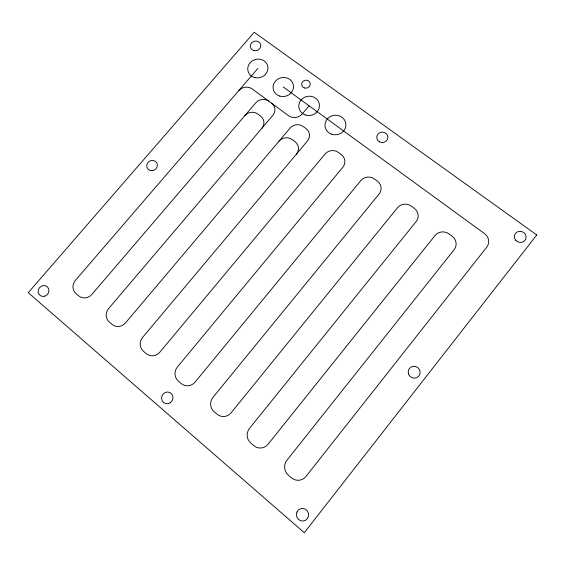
<?xml version="1.0" encoding="UTF-8"?>
<svg xmlns="http://www.w3.org/2000/svg" width="565" height="565" viewBox="0 0 565 565"><rect width="100%" height="100%" fill="white"/><g stroke="black" fill="none" stroke-linecap="round" stroke-linejoin="round"><path stroke-width="0.85" d="M309.112 105.825L302.247 113.953A9.782 9.104 -12.9 0 1 288.503 115.67L252.223 88.945A9.683 8.948 -18 0 0 238.713 90.668M257.831 68.464L75.42 280.353A9.697 9.04 -47.6 0 0 75.964 293.56L78.669 295.876A9.704 9.054 -47.8 0 0 91.911 294.386L255.825 102.788A9.273 8.616 -16.5 0 1 268.785 101.149M283.256 86.989L484.608 233.677A10.099 9.527 17.5 0 1 486.783 247.131L305.969 476.457A10.636 10.262 82.1 0 1 291.491 477.856L288.362 475.179A10.622 10.255 82.9 0 1 286.907 460.242L454.175 249.645A10.015 9.52 15.2 0 0 452.134 236.219L448.991 233.903A10.001 9.513 14.5 0 0 435.064 235.499L268.085 444.231A10.41 10.106 -86.3 0 1 253.826 445.644L250.775 443.038A10.396 10.092 -85.2 0 1 249.49 428.411L416.186 221.515A9.824 9.365 7.3 0 0 414.315 208.358L411.249 206.098A9.81 9.351 6.6 0 0 397.527 207.701L231.12 412.789A10.227 9.916 -72.9 0 1 217.08 414.23L214.1 411.68A10.212 9.902 -71.8 0 1 212.977 397.357L379.087 194.049A9.669 9.188 -0.5 0 0 377.385 181.146L374.383 178.943A9.654 9.174 -1.1 0 0 360.865 180.553L195.059 382.117A10.071 9.704 -62.1 0 1 181.224 383.564L178.314 381.078A10.057 9.69 -61.4 0 1 177.346 367.052L342.849 167.219A9.52 9.005 -7.1 0 0 341.302 154.57L338.371 152.416A9.513 8.991 -7.6 0 0 325.045 154.033L159.853 352.172A9.937 9.492 -55.2 0 1 146.222 353.641L143.383 351.211A9.93 9.471 -54.7 0 1 142.564 337.467L307.445 141.003A9.4 8.821 -12.3 0 0 306.039 128.594L303.179 126.489A9.386 8.807 -12.7 0 0 290.043 128.121L125.479 322.933A9.817 9.273 -50.7 0 1 112.047 324.416L109.278 322.05A9.81 9.252 -50.4 0 1 108.6 308.575L272.839 115.38A9.28 8.63 -16.2 0 0 271.581 103.204M244.829 115.641A9.294 8.659 -18.1 0 1 257.81 114.01L260.599 116.086A9.301 8.68 -17.8 0 1 261.821 128.34M279.004 141.186A9.407 8.856 -14.3 0 1 292.169 139.562L295.022 141.688A9.414 8.871 -13.9 0 1 296.385 154.174M536.75 234.976L304.288 532.703L28.25 292.698L254.208 32.297L536.75 234.976M151.886 170.708A5.438 5.057 -31 0 0 156.759 162.819A5.438 5.057 -31 0 0 147.507 163.116A5.438 5.057 -31 0 0 151.886 170.708M408.488 373.959A6.067 5.876 40.9 0 0 418.651 376.304A6.067 5.876 40.9 0 0 415.339 366.424A6.067 5.876 40.9 0 0 408.488 373.959M296.95 512.052A6.363 6.06 80.7 0 0 303.123 521.057A6.363 6.06 80.7 0 0 307.402 511.078A6.363 6.06 80.7 0 0 296.95 512.052M44.741 296.194A5.664 5.219 -48.9 0 0 47.509 286.942A5.664 5.219 -48.9 0 0 38.371 289.781A5.664 5.219 -48.9 0 0 44.741 296.194M170.242 402.824A5.933 5.671 -65.2 0 0 170.037 392.64A5.933 5.671 -65.2 0 0 161.562 398.212A5.933 5.671 -65.2 0 0 170.242 402.824M515.76 240.323A5.954 5.551 19.6 0 0 525.817 238.939A5.954 5.551 19.6 0 0 519.136 231.318A5.954 5.551 19.6 0 0 515.76 240.323M254.073 50.624A5.311 4.838 -16.1 0 0 260.698 44.515A5.311 4.838 -16.1 0 0 251.941 42.53A5.311 4.838 -16.1 0 0 254.073 50.624M379.461 141.829A5.572 5.212 -1.8 0 0 387.894 137.401A5.572 5.212 -1.8 0 0 379.609 132.803A5.572 5.212 -1.8 0 0 379.461 141.829M254.992 77.631A10.177 9.337 -16.3 0 0 267.669 65.851A10.177 9.337 -16.3 0 0 250.86 61.995A10.177 9.337 -16.3 0 0 254.992 77.631M279.76 96.092A10.269 9.492 -14 0 0 293.341 85.018A10.269 9.492 -14 0 0 276.695 79.933A10.269 9.492 -14 0 0 279.76 96.092M331.288 134.096A10.474 9.796 -7.9 0 0 345.815 123.7A10.474 9.796 -7.9 0 0 329.176 117.259A10.474 9.796 -7.9 0 0 331.288 134.096M305.644 115.048A10.368 9.64 -11.2 0 0 319.296 103.854A10.368 9.64 -11.2 0 0 302.423 98.656A10.368 9.64 -11.2 0 0 305.644 115.048M304.5 87.978A4.329 3.997 -11.5 0 0 310.206 83.33A4.329 3.997 -11.5 0 0 303.179 81.183A4.329 3.997 -11.5 0 0 304.5 87.978"/></g></svg>
